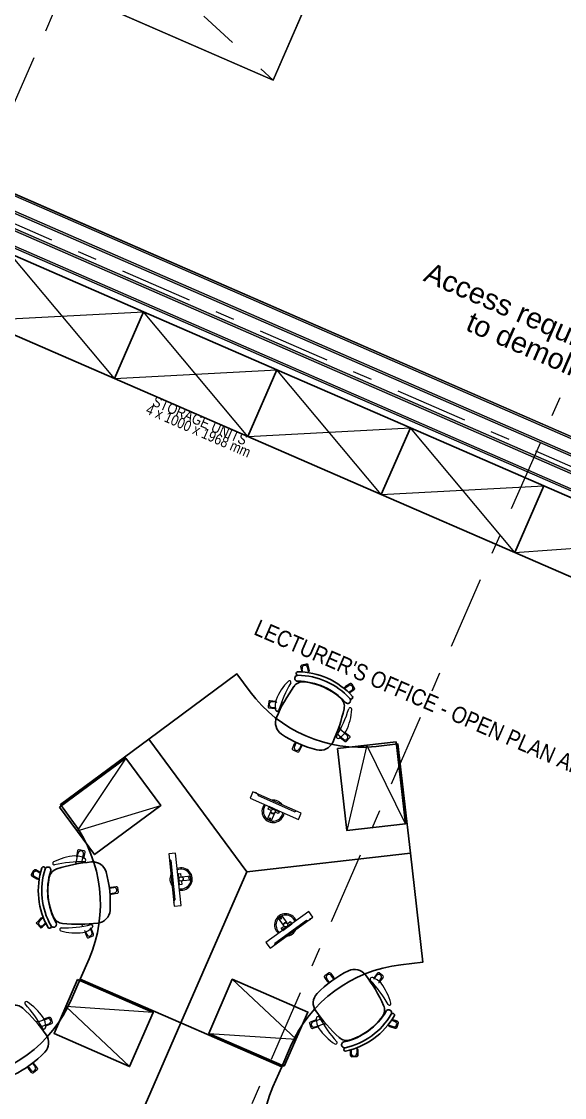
# Model space of a CAD drawing. Header units: millimetres. Extents: x -35034 to 431752, y -71616 to 25069.
# Drawn here: x 364988 to 368942, y -6765 to 1071 of the extents above; entities that cross this region are included whole.
import ezdxf
from ezdxf.enums import TextEntityAlignment as Align

# ---------------------------------------------------------------- set-up
doc = ezdxf.new("R2010")
doc.units = ezdxf.units.MM
doc.header["$MEASUREMENT"] = 0
doc.linetypes.add('Dashed', pattern=[564.444447, 282.222223, -282.222223])
doc.linetypes.add('Double Dashed', pattern=[1093.611073, 529.166651, -211.666656, 141.111112, -211.666656])
for name, color, linetype in [('A-05-M_Gross_Int_Circulation', 7, 'Continuous'), ('A-15-MG_Structural_Grid', 7, 'Continuous'), ('A-20-M_Floor_Slab', 7, 'Continuous'), ('A-25-M_Wall_Int', 7, 'Continuous')]:
    doc.layers.add(name, color=color, linetype=linetype)
for name, color, linetype, lineweight, true_color in [('A-05-M_Gross_Int_Circulation_Pen_No__74', 7, 'Continuous', 20, 0x606060), ('A-15-MG_Structural_Grid_Pen_No__163', 7, 'Continuous', 0, 0x750077), ('A-25-M_Wall_Int_Pen_No__107', 7, 'Continuous', 15, 0xa6a6a6), ('A-35-M_FFE_Loose_SIEMENS P2_Pen_No__251', 7, 'Continuous', 13, 0xe8e8e8), ('A-95-P_Text_1_50_GA_Pen_No__46', 7, 'Continuous', 35, 0x444444)]:
    doc.layers.add(name, color=color, linetype=linetype, lineweight=lineweight, true_color=true_color)
for name, color, linetype, lineweight in [('A-20-M_Floor_Slab_Pen_No__89', 8, 'Continuous', 20), ('A-25-M_Wall_Int_Pen_No__1', 7, 'Continuous', 13), ('A-35-M_FFE_Loose_SIEMENS P2_Pen_No__1', 7, 'Continuous', 13), ('A-35-M_FFE_Loose_SIEMENS P2_Pen_No__5', 7, 'Continuous', 25), ('A-35-M_FFE_Loose_SIEMENS P2_Pen_No__9', 7, 'Continuous', 13), ('A-95-P_Drawing_Pen_No__1', 7, 'Continuous', 13), ('A-95-P_Text_1_50_GA_Pen_No__85', 8, 'Continuous', 20), ('ArchiCAD Zone Stamps_Pen_No__9', 7, 'Continuous', 13)]:
    doc.layers.add(name, color=color, linetype=linetype, lineweight=lineweight)
doc.styles.add('GENERATED_STYLE_2', font='')
doc.styles.add('GENERATED_STYLE_3', font='')
doc.styles.add('GENERATED_STYLE_4', font='')
doc.styles.add('GENERATED_STYLE_5', font='', dxfattribs={"width": 0.84})
doc.styles.get('GENERATED_STYLE_2').set_extended_font_data('Arial', bold=True)
doc.styles.get('GENERATED_STYLE_3').set_extended_font_data('Arial')
doc.styles.get('GENERATED_STYLE_4').set_extended_font_data('Swis721 BT')
doc.styles.get('GENERATED_STYLE_5').set_extended_font_data('Arial')
doc.dimstyles.new('GENERATED_STYLE__3', dxfattribs={"dimtxt": 0.18, "dimasz": 182.4, "dimexe": 0.18, "dimexo": 0.0625, "dimgap": 0.09, "dimtad": 0, "dimtih": 1, "dimtoh": 1, "dimdec": 4, "dimzin": 0, "dimdsep": 46, "dimcen": 0.09, "dimadec": 0, "dimazin": 0, "dimtfac": 1, "dimtdec": 4, "dimtmove": 0, "dimatfit": 3, "dimldrblk": 'ARROWHEAD_5', "dimfxl": 1, "dimtolj": 1, "dimtzin": 0, "dimarcsym": 0})

# ---------------------------------------------------------------- blocks, each defined once
blk = doc.blocks.new('Hub Circulation Third_INB 3250_58_1', base_point=(376934.2, -4184.6))
at = {"layer": 'A-05-M_Gross_Int_Circulation_Pen_No__74', "linetype": 'Continuous'}
for p, q in [((366820.3, 643.4), (362928.3, 2340.5)), ((367355.3, 1870.5), (366820.3, 643.4)), ((362671.1, 803.9), (389414.6, -10857.6))]:
    blk.add_line(p, q, dxfattribs=at)
at = {"layer": 'ArchiCAD Zone Stamps_Pen_No__9'}
for tag, height, style, p in [('ROOM_NAME', 250, 'GENERATED_STYLE_2', (375787.3, -2488.1)), ('zoneNameLine2', 250, 'GENERATED_STYLE_2', (375598.8, -2920.2)), ('ROOM_NUMBER', 200, 'GENERATED_STYLE_3', (375410.4, -3340.9)), ('measuredAreaCode', 200, 'GENERATED_STYLE_3', (375253.4, -3701)), ('DUMMY_649', 200, 'GENERATED_STYLE_3', (375560.8, -3835.1)), ('DUMMY_650', 200, 'GENERATED_STYLE_3', (376190, -4109.4)), ('DUMMY_651', 133.3, 'GENERATED_STYLE_3', (376469.3, -4216))]:
    blk.add_attdef(tag, text='', height=height, rotation=336.44041, dxfattribs=dict(at, style=style)).set_placement(p, align=Align.TOP_LEFT)
blk = doc.blocks.new('Slab_4_1', base_point=(349154.7, 5872.1))
at = {"layer": 'A-20-M_Floor_Slab_Pen_No__89', "linetype": 'Continuous', "flags": 128}
blk.add_lwpolyline([(366820.3, 643.4), (363293.5, 2181.3), (363828.6, 3408.4), (367355.3, 1870.5)], close=True, dxfattribs=at)
blk = doc.blocks.new('Wall_199_1', base_point=(389414.6, -10857.6))
at = {"layer": 'A-25-M_Wall_Int_Pen_No__107', "linetype": 'Continuous'}
for points in [[(362679.1, 784.7), (362679.4, 783.9), (370286.6, -2533.2), (370292.6, -2519.4), (362684.8, 797.9)], [(362742.9, 630.8), (370240.6, -2638.6), (370246.6, -2624.9), (362748.9, 644.5)]]:
    blk.add_hatch(color=256, dxfattribs=at).paths.add_polyline_path(points)
at = {"layer": 'A-25-M_Wall_Int_Pen_No__1', "linetype": 'Continuous'}
for p, q in [((370286.6, -2533.2), (362775.1, 742.2)), ((362735.1, 650.5), (370246.6, -2624.9))]:
    blk.add_line(p, q, dxfattribs=at)
at = {"layer": 'A-25-M_Wall_Int_Pen_No__1', "linetype": 'Continuous', "flags": 128}
for points in [[(370292.6, -2519.4), (362671.1, 803.9)], [(364622, -188.6), (370240.6, -2638.6)]]:
    blk.add_lwpolyline(points, dxfattribs=at)
blk = doc.blocks.new('Standard grid marker_3')
at = {"layer": 'A-15-MG_Structural_Grid_Pen_No__163', "linetype": 'Double Dashed'}
blk.add_line((1000, 0), (74254.8, 0), dxfattribs=at)
at = {"layer": 'A-15-MG_Structural_Grid_Pen_No__163', "style": 'GENERATED_STYLE_4'}
for tag, p in [('AC_MarkerText_1_0', (-500, 43.4)), ('AC_MarkerText_1_1', (75754.8, 43.4))]:
    blk.add_attdef(tag, text='', height=350, rotation=360, dxfattribs=at).set_placement(p, align=Align.MIDDLE_CENTER)
blk = doc.blocks.new('Wall_329_2', base_point=(364546.9, -410.6))
at = {"layer": 'A-25-M_Wall_Int_Pen_No__107', "linetype": 'Continuous'}
for points in [[(370199.3, -2733.5), (364598.9, -291.4), (364592.9, -305.2), (370193.3, -2747.2)], [(364546.9, -410.6), (370147.3, -2852.6), (370153.3, -2838.9), (364552.9, -396.8)]]:
    blk.add_hatch(color=256, dxfattribs=at).paths.add_polyline_path(points)
at = {"layer": 'A-25-M_Wall_Int_Pen_No__1', "linetype": 'Continuous'}
for p, q in [((370193.3, -2747.2), (364592.9, -305.2)), ((364552.9, -396.8), (370153.3, -2838.9))]:
    blk.add_line(p, q, dxfattribs=at)
at = {"layer": 'A-25-M_Wall_Int_Pen_No__1', "linetype": 'Continuous', "flags": 128}
for points in [[(364598.9, -291.4), (364546.9, -410.6)], [(370199.3, -2733.5), (364598.9, -291.4)], [(364546.9, -410.6), (370147.3, -2852.6)]]:
    blk.add_lwpolyline(points, dxfattribs=at)
blk = doc.blocks.new('Standard grid marker')
at = {"layer": 'A-15-MG_Structural_Grid_Pen_No__163', "linetype": 'Double Dashed'}
blk.add_line((1000, 0), (29726, 0), dxfattribs=at)
at = {"layer": 'A-15-MG_Structural_Grid_Pen_No__163', "style": 'GENERATED_STYLE_4'}
for tag, p in [('AC_MarkerText_1_0', (-500, 41.2)), ('AC_MarkerText_1_1', (31226, 41.2))]:
    blk.add_attdef(tag, text='', height=350, rotation=90, dxfattribs=at).set_placement(p, align=Align.MIDDLE_CENTER)
blk = doc.blocks.new('ARROWHEAD_5')
at = {"color": 0, "linetype": 'Continuous', "lineweight": 0}
blk.add_line((0, 0), (-1, 0), dxfattribs=at)
blk.add_solid([(-1, 0.2679), (0, 0), (-1, -0.2679), (-1, 0.2679)], dxfattribs=at)

msp = doc.modelspace()

# ---------------------------------------------------------------- linework, layer by layer
at = {"layer": 'A-35-M_FFE_Loose_SIEMENS P2_Pen_No__251', "linetype": 'Continuous'}
for p, q in [((366714.5, -4568.2), (366709.4, -4555)), ((366974.8, -4684.1), (366714.5, -4568.2)), ((366974.8, -4684.1), (366988, -4679)), ((366075.4, -5038.3), (366064.4, -5029.4)), ((366075.4, -5038.3), (366105.2, -5321.8)), ((366105.2, -5321.8), (366096.3, -5332.8)), ((366831.9, -5640.2), (367062.5, -5472.6)), ((367062.5, -5472.6), (367076.4, -5474.8)), ((366831.9, -5640.2), (366829.7, -5654.1))]:
    msp.add_line(p, q, dxfattribs=at)
at = {"layer": 'A-35-M_FFE_Loose_SIEMENS P2_Pen_No__251', "linetype": 'Continuous', "flags": 128}
for points in [[(367024.6, -4695.3), (366672.9, -4538.7), (366652.5, -4584.4), (367004.2, -4741)], [(366701.3, -4548.6), (366692.1, -4544.5), (366691.1, -4546.8), (366700.3, -4550.9)], [(366864.9, -4678.9), (366791.8, -4646.4), (366789.8, -4651), (366862.9, -4683.5)], [(366060.2, -4989.6), (366100.4, -5372.5), (366150.2, -5367.3), (366109.9, -4984.4)], [(366125.9, -5136.1), (366134.2, -5215.6), (366139.2, -5215.1), (366130.8, -5135.6)], [(366094.8, -5343), (366095.9, -5352.9), (366098.4, -5352.6), (366097.3, -5342.7)], [(366797.3, -5677.6), (367108.8, -5451.3), (367079.4, -5410.9), (366767.9, -5637.2)], [(367086, -5471), (367094.1, -5465.1), (367092.6, -5463.1), (367084.5, -5469)], [(366891.3, -5547.5), (366956, -5500.5), (366953.1, -5496.5), (366888.4, -5543.5)]]:
    msp.add_lwpolyline(points, close=True, dxfattribs=at)
for points in [[(366778.1, -4738.8), (366802.9, -4683.1, 0.565741), (366830.3, -4695.3), (366805.5, -4751)], [(366221.2, -5181.4), (366160.5, -5187.7, 0.565741), (366157.3, -5157.9), (366218, -5151.5)], [(366882.9, -5442.4), (366918.7, -5491.7, 0.565741), (366894.5, -5509.4), (366858.6, -5460)]]:
    msp.add_lwpolyline(points, format="xyb", dxfattribs=at)
for points in [[(366806.5, -4674.8), (366783.7, -4664.7), (366789.8, -4651), (366862.9, -4683.5), (366856.8, -4697.2), (366834, -4687)], [(366795.8, -4748.2), (366802.2, -4733.6), (366793.1, -4729.6), (366786.6, -4744.2)], [(366151.5, -5188.7), (366154.1, -5213.5), (366139.2, -5215.1), (366130.8, -5135.6), (366145.8, -5134), (366148.4, -5158.9)], [(366220.5, -5161.3), (366204.6, -5163), (366205.6, -5172.9), (366221.5, -5171.3)], [(366865.9, -5453), (366875.2, -5465.9), (366883.3, -5460), (366874, -5447.1)], [(366924, -5499), (366944.3, -5484.3), (366953.1, -5496.5), (366888.4, -5543.5), (366879.5, -5531.4), (366899.8, -5516.7)]]:
    msp.add_lwpolyline(points, dxfattribs=at)
at = {"layer": 'A-35-M_FFE_Loose_SIEMENS P2_Pen_No__251', "linetype": 'Continuous'}
for centre in [(366820.2, -4680.9), (366149.9, -5173.8), (366911.9, -5507.9)]:
    msp.add_circle(centre, 15, dxfattribs=at)
for centre, radius, start, end in [((366820.2, -4680.9), 81.6, 35.05218, 96.94786), ((366820.2, -4680.9), 81.6, 141.81589, 350.18415), ((366820.2, -4680.9), 71.6, 139.78441, 352.21563), ((366149.9, -5173.8), 81.6, 261.81589, 110.18415), ((366149.9, -5173.8), 81.6, 155.05218, 216.94786), ((366149.9, -5173.8), 71.6, 259.78441, 112.21563), ((366911.9, -5507.9), 81.6, 21.81589, 230.18415), ((366911.9, -5507.9), 71.6, 19.78441, 232.21563), ((366911.9, -5507.9), 81.6, 275.05218, 336.94786)]:
    msp.add_arc(centre, radius, start, end, dxfattribs=at)
at = {"layer": 'A-35-M_FFE_Loose_SIEMENS P2_Pen_No__5', "linetype": 'Continuous'}
for p, q in [((366980, -3702.8), (366979.6, -3703.8)), ((366845, -3951.6), (366846.9, -3952.5)), ((367287.4, -4148.6), (367285.4, -4147.7)), ((365455.4, -5035.4), (365455.6, -5037.5)), ((365223, -5524.5), (365224, -5524.4)), ((365506, -5517), (365505.8, -5514.9)), ((367531.1, -5893.9), (367529.4, -5895.2)), ((367139.4, -6178.6), (367141.1, -6177.3)), ((367679.1, -6135.3), (367678.5, -6134.4)), ((365158.1, -6264), (365156.4, -6265.2))]:
    msp.add_line(p, q, dxfattribs=at)
at = {"layer": 'A-35-M_FFE_Loose_SIEMENS P2_Pen_No__5', "linetype": 'Continuous', "flags": 128}
for points in [[(364691.6, -1105.4), (365663.6, -1528.2), (365875, -1042.1), (364903, -619.4)], [(365663.6, -1528.2), (366635.7, -1950.9), (366847, -1464.9), (365875, -1042.1)], [(366635.7, -1950.9), (367607.7, -2373.7), (367819.1, -1887.7), (366847, -1464.9)], [(367607.7, -2373.7), (368579.7, -2796.5), (368791.1, -2310.5), (367819.1, -1887.7)], [(368579.7, -2796.5), (369551.8, -3219.3), (369763.2, -2733.2), (368791.1, -2310.5)], [(367716.9, -4175.6), (367289.7, -4224.2), (367357.5, -4820.4), (367784.8, -4771.8)], [(365264, -4649.9), (365519.7, -4995.6), (366002.1, -4638.7), (365746.3, -4293.1)], [(365396.3, -5905.5), (365224.8, -6299.8), (365775, -6539.1), (365946.5, -6144.8)], [(366901.2, -6537), (367072.7, -6142.7), (366522.5, -5903.4), (366351, -6297.7)]]:
    msp.add_lwpolyline(points, close=True, dxfattribs=at)
for points in [[(367569.4, -4208.4), (367729.2, -4190.3), (367819.7, -4985.1), (366627.4, -5120.8), (365913.7, -4156.1), (366556.8, -3680.4), (366652.4, -3809.6, 0.267949)], [(365366.2, -4761.2), (365270.5, -4631.9), (365913.7, -4156.1), (366627.4, -5120.8), (366148.8, -6221.3), (365415.1, -5902.2), (365479.3, -5754.8, 0.267949)], [(366946.5, -6392.9), (366882.4, -6540.3), (366148.8, -6221.3), (366627.4, -5120.8), (367819.7, -4985.1), (367910.1, -5780), (367750.4, -5798.2, 0.267949)], [(365351, -6049.6), (365415.1, -5902.2), (366148.8, -6221.3), (365670.1, -7321.7), (364477.8, -7457.4), (364387.4, -6662.6), (364547.1, -6644.4, 0.267949)], [(366931.3, -7681.4), (367027, -7810.6), (366383.8, -8286.4), (365670.1, -7321.7), (366148.8, -6221.3), (366882.4, -6540.3), (366818.2, -6687.8, 0.267949)]]:
    msp.add_lwpolyline(points, format="xyb", close=True, dxfattribs=at)
for points in [[(367031, -3666.4), (367021.9, -3628.3, -0.414214), (367029.3, -3616.2), (367061.4, -3608.5, -0.414214), (367073.4, -3615.9), (367082.6, -3654.1, -0.339096), (367077.6, -3665.2)], [(367341.6, -3782.6, -0.312027), (367346.2, -3772.2), (367379.7, -3751.7, -0.414214), (367393.4, -3755), (367410.7, -3783.1, -0.414214), (367407.4, -3796.9), (367373.9, -3817.4, -0.021405), (367373.1, -3817.8)], [(366845.1, -3996.4, 0.360038), (366881.3, -4118.6)], [(365111.3, -5171.5, -0.312027), (365100, -5172.7), (365065.5, -5153.9, -0.414214), (365061.4, -5140.4), (365077.2, -5111.3, -0.414214), (365090.8, -5107.3), (365125.3, -5126.1, -0.021405), (365126, -5126.5)], [(365544.7, -5494.6, 0.360038), (365632.5, -5402.1)], [(365166, -5498.5), (365137.5, -5525.5, -0.414214), (365123.4, -5525.1), (365100.6, -5501.1, -0.414214), (365101, -5487), (365129.5, -5460, -0.339096), (365141.6, -5458.7)], [(367492.4, -5871.6, 0.360038), (367368.3, -5841.8)], [(367685.1, -6197.6), (367722.7, -6208.8, -0.414214), (367729.5, -6221.2), (367720.1, -6252.9, -0.414214), (367707.6, -6259.6), (367670, -6248.5, -0.339096), (367662.8, -6238.6)], [(367429.2, -6408.5, -0.312027), (367435.9, -6417.7), (367437, -6457, -0.414214), (367427.2, -6467.2), (367394.2, -6468.1, -0.414214), (367383.9, -6458.3), (367382.9, -6419.1, -0.021405), (367383, -6418.2)]]:
    msp.add_lwpolyline(points, format="xyb", dxfattribs=at)
at = {"layer": 'A-35-M_FFE_Loose_SIEMENS P2_Pen_No__5', "linetype": 'Continuous'}
for centre, radius, start, end in [((366999.7, -3677.9), 12.9, 102.98013, 256.96536), ((366996.5, -4206.6), 541.3, 42.01696, 89.98308), ((367037, -3817.4), 80, 84.06711, 144.40641), ((366998.7, -3712.3), 21, 156.00002, 269.74273), ((366999.8, -3712.2), 21.9, 89.02861, 154.40601), ((366996.5, -4206.5), 473.2, 42.25365, 89.74639), ((366996.2, -4207.4), 517.1, 42.34737, 89.65268), ((366996.5, -4206.6), 471.3, 47.93293, 84.06711), ((367940.1, -4463.8), 1190.7, 144.40641, 156.88207), ((367258.7, -3916.1), 80, 347.59364, 47.93293), ((367362.3, -3874.2), 21, 222.25731, 336.00002), ((367362.8, -3873.2), 21, 336.00002, 42.30819), ((367387.3, -3850.5), 12.9, 235.03469, 29.01992), ((366173.9, -3677.5), 1190.7, 335.11797, 347.59364), ((367339.4, -3436.5), 821.7, 236.11663, 255.88342), ((367163.3, -4136.4), 100, 255.88342, 335.11797), ((365651, -5258.3), 541.3, 162.01696, 209.98308), ((365147.2, -5097.9), 12.9, 355.03469, 149.01992), ((365179.2, -5107.8), 21, 96.00002, 162.30819), ((365180.2, -5107.7), 21, 342.25731, 96.00002), ((365604.1, -6235.2), 1190.7, 95.11797, 107.59364), ((365506.8, -5148.9), 100, 15.88342, 95.11797), ((365651.9, -5258.2), 517.1, 162.34737, 209.65268), ((365650.9, -5258.3), 473.2, 162.25365, 209.74639), ((365651, -5258.3), 471.3, 167.93293, 204.06711), ((365268.4, -5176.5), 80, 107.59364, 167.93293), ((364812.7, -5346.4), 821.7, 356.11663, 15.88342), ((365293.8, -5417.9), 80, 204.06711, 264.40641), ((365191.6, -5519.9), 12.9, 222.98013, 16.96536), ((365221.3, -5502.6), 21.9, 209.02861, 274.40601), ((365221.8, -5503.5), 21, 276.00002, 29.74273), ((365402, -4312.5), 1190.7, 264.40641, 276.88207), ((367730, -6579.6), 821.7, 116.11663, 135.88342), ((366540, -6586.2), 1190.7, 24.40641, 36.88207), ((367211.9, -6077.3), 100, 135.88342, 215.11797), ((364942.4, -6172.6), 80, 47.59364, 107.93293), ((367551.4, -6127.3), 80, 324.06711, 24.40641), ((364193.4, -6992.7), 1190.7, 35.11797, 47.59364), ((368104.1, -5449.8), 1190.7, 215.11797, 227.59364), ((367234.6, -5897.8), 473.2, 282.25365, 329.74639), ((367234.1, -5897), 517.1, 282.34737, 329.65268), ((367234.6, -5897.7), 541.3, 282.01696, 329.98308), ((367234.6, -5897.7), 471.3, 287.93293, 324.06711), ((367661.5, -6146.7), 21, 36.00002, 149.74273), ((367661, -6147.7), 21.9, 329.02861, 34.40601), ((367690.9, -6164.8), 12.9, 342.98013, 136.96536), ((365085.6, -6365.3), 100, 315.88342, 35.11797), ((367355.1, -6269.9), 80, 227.59364, 287.93293), ((367339.5, -6380.7), 21, 102.25731, 216.00002), ((367340.2, -6381.6), 21, 216.00002, 282.30819), ((367347.6, -6414.2), 12.9, 115.03469, 269.01992), ((364567.5, -5862.9), 821.7, 296.11663, 315.88342)]:
    msp.add_arc(centre, radius, start, end, dxfattribs=at)
at = {"layer": 'A-35-M_FFE_Loose_SIEMENS P2_Pen_No__9', "linetype": 'Continuous'}
for p, q in [((365663.6, -1528.2), (364903, -619.4)), ((364691.6, -1105.4), (365875, -1042.1)), ((366635.7, -1950.9), (365875, -1042.1)), ((365663.6, -1528.2), (366847, -1464.9)), ((367607.7, -2373.7), (366847, -1464.9)), ((366635.7, -1950.9), (367819.1, -1887.7)), ((368579.7, -2796.5), (367819.1, -1887.7)), ((367607.7, -2373.7), (368791.1, -2310.5)), ((368579.7, -2796.5), (369176.4, -2753.4)), ((367037.1, -3666.8), (367031.6, -3642)), ((367079, -3671.6), (367070.7, -3633.5)), ((366944.1, -3731.2), (366942.3, -3730.4)), ((367336.6, -3785.5), (367371, -3765.4)), ((367368.4, -3813.3), (367391.2, -3799.9)), ((366836.6, -3886.3), (366814, -3883.8)), ((366881.2, -3885.7), (366895.7, -3892.1)), ((366834.6, -3926.3), (366809.6, -3923.5)), ((366860.1, -3947.4), (366866, -3950)), ((367384.9, -3927.4), (367386.6, -3928.2)), ((367297.4, -4071.8), (367358.5, -4126.2)), ((367312.1, -4077.5), (367297.7, -4071.1)), ((367280.4, -4134.5), (367274.5, -4131.9)), ((367282.5, -4112), (367331.9, -4156.1)), ((366988.2, -4179.4), (366974.9, -4209.8)), ((367024.8, -4195.6), (367011.5, -4225.9)), ((367503.3, -4199.9), (367357.5, -4820.4)), ((367784.8, -4771.8), (367503.3, -4199.9)), ((365746.3, -4293.1), (365391.9, -4822.7)), ((365391.9, -4822.7), (366002.1, -4638.7)), ((365383.8, -5065.1), (365400.4, -4984.9)), ((365426.2, -5057.9), (365439.6, -4993.1)), ((365215.1, -5061.5), (365214.9, -5059.6)), ((365381.4, -5049.5), (365383.1, -5065.2)), ((365446.7, -5048.5), (365447.4, -5054.9)), ((365116.3, -5174.3), (365081.7, -5154.6)), ((365124.5, -5132.9), (365101.5, -5119.8)), ((365627.3, -5239.3), (365660.3, -5235.7)), ((365631.6, -5279.1), (365664.6, -5275.4)), ((365146.5, -5454.3), (365117.6, -5480.6)), ((365163.3, -5493.1), (365144.5, -5510.1)), ((365265.5, -5541.4), (365265.7, -5543.3)), ((365430.7, -5518.6), (365429.1, -5502.8)), ((365453.6, -5557), (365462.7, -5577.8)), ((365489.2, -5538.6), (365499.4, -5561.7)), ((365494.8, -5506), (365494.1, -5499.6)), ((366986.9, -6339.9), (366522.5, -5903.4)), ((367230, -5927.7), (367210.4, -5901)), ((367262.3, -5904.1), (367242.6, -5877.3)), ((367527.2, -5909.1), (367522, -5912.9)), ((367558.2, -5897.6), (367573.2, -5877.3)), ((367591.9, -5919.3), (367605.4, -5901)), ((367570.2, -5958.3), (367557.3, -5967.6)), ((365015.4, -6069), (365016.9, -6067.8)), ((365946.5, -6144.8), (365310.6, -6102.7)), ((365310.6, -6102.7), (365775, -6539.1)), ((367672.5, -6090), (367674, -6088.9)), ((367155.1, -6179.5), (367160.3, -6175.7)), ((365109, -6207), (365096.2, -6216.3)), ((365096.6, -6216.9), (365174.4, -6191.2)), ((365124, -6250), (365186.9, -6229.2)), ((365142.5, -6263), (365137.2, -6266.8)), ((367173.5, -6192.6), (367110.6, -6213.4)), ((367200.9, -6225.7), (367123.1, -6251.4)), ((367188.5, -6235.6), (367201.4, -6226.2)), ((367656.6, -6236.6), (367693.8, -6248.5)), ((367681.7, -6202.7), (367705.9, -6210.4)), ((366351, -6297.7), (366986.9, -6339.9)), ((367282.1, -6373.6), (367280.6, -6374.7)), ((367389.3, -6416.4), (367389.4, -6442.8)), ((367429.2, -6402.7), (367429.4, -6442.6)), ((365035.2, -6538.4), (365054.9, -6565.2)), ((365067.6, -6514.9), (365087.2, -6541.6))]:
    msp.add_line(p, q, dxfattribs=at)
at = {"layer": 'A-35-M_FFE_Loose_SIEMENS P2_Pen_No__9', "linetype": 'Continuous', "flags": 128}
for points in [[(367031, -3666.4), (367021.9, -3628.3, -0.414214), (367029.3, -3616.2), (367061.4, -3608.5, -0.414214), (367073.4, -3615.9), (367082.6, -3654.1, -0.339096), (367077.6, -3665.2)], [(367341.6, -3782.6, -0.312027), (367346.2, -3772.2), (367379.7, -3751.7, -0.414214), (367393.4, -3755), (367410.7, -3783.1, -0.414214), (367407.4, -3796.9), (367373.9, -3817.4, -0.021405), (367373.1, -3817.8)], [(366845.9, -3887.3, 0.292825), (366837.7, -3880.3), (366798.8, -3874.9, 0.414214), (366787.5, -3883.4), (366783, -3916.1, 0.414214), (366791.5, -3927.4), (366830.4, -3932.8, 0.333583), (366840.9, -3927)], [(367334.5, -4104.9, -0.292825), (367345.2, -4106.3), (367375.3, -4131.6, -0.414214), (367376.5, -4145.7), (367355.2, -4170.9, -0.414214), (367341.1, -4172.1), (367311.1, -4146.8, -0.333583), (367308.4, -4135.1)], [(367024.1, -4197.2, -0.272712), (367025.5, -4207.3), (367010.4, -4243.6, -0.414214), (366997.4, -4249), (366966.8, -4236.3, -0.414214), (366961.4, -4223.3), (366976.5, -4187, -0.353143), (366987.5, -4181)], [(365393.9, -5016.4, -0.292825), (365389.8, -5006.4), (365396.7, -4967.8, -0.414214), (365408.3, -4959.7), (365440.8, -4965.5, -0.414214), (365448.9, -4977.1), (365442, -5015.7, -0.333583), (365433.2, -5023.9)], [(365111.3, -5171.5, -0.312027), (365100, -5172.7), (365065.5, -5153.9, -0.414214), (365061.4, -5140.4), (365077.2, -5111.3, -0.414214), (365090.8, -5107.3), (365125.3, -5126.1, -0.021405), (365126, -5126.5)], [(365629.2, -5239.1, -0.272712), (365637.2, -5232.8), (365676.1, -5227.7, -0.414214), (365687.3, -5236.4), (365691.6, -5269.1, -0.414214), (365683, -5280.3), (365644, -5285.4, -0.353143), (365633.3, -5278.9)], [(365166, -5498.5), (365137.5, -5525.5, -0.414214), (365123.4, -5525.1), (365100.6, -5501.1, -0.414214), (365101, -5487), (365129.5, -5460, -0.339096), (365141.6, -5458.7)], [(365449.8, -5548.4, 0.292825), (365447.8, -5559), (365462.6, -5595.4, 0.414214), (365475.7, -5600.9), (365506.3, -5588.4, 0.414214), (365511.8, -5575.4), (365497, -5539, 0.333583), (365486.7, -5532.8)], [(367228.9, -5926.2, -0.272712), (367219.5, -5922.4), (367195.6, -5891.2, -0.414214), (367197.4, -5877.2), (367223.6, -5857.1, -0.414214), (367237.7, -5859), (367261.6, -5890.1, -0.353143), (367261.2, -5902.7)], [(367586.4, -5926.9, 0.292825), (367596.5, -5923.3), (367620.7, -5892.3, 0.414214), (367618.9, -5878.3), (367592.9, -5858, 0.414214), (367578.8, -5859.7), (367554.7, -5890.7, 0.333583), (367554.5, -5902.7)], [(365143.9, -6201.3, -0.292825), (365150.4, -6192.7), (365187.4, -6179.3, -0.414214), (365200.2, -6185.3), (365211.4, -6216.4, -0.414214), (365205.4, -6229.2), (365168.5, -6242.6, -0.333583), (365157, -6239.1)], [(367153.6, -6241.3, -0.292825), (367147.1, -6249.8), (367110.1, -6263.2, -0.414214), (367097.3, -6257.2), (367086.1, -6226.1, -0.414214), (367092.1, -6213.3), (367129, -6200, -0.333583), (367140.5, -6203.5)], [(367685.1, -6197.6), (367722.7, -6208.8, -0.414214), (367729.5, -6221.2), (367720.1, -6252.9, -0.414214), (367707.6, -6259.6), (367670, -6248.5, -0.339096), (367662.8, -6238.6)], [(367429.2, -6408.5, -0.312027), (367435.9, -6417.7), (367437, -6457, -0.414214), (367427.2, -6467.2), (367394.2, -6468.1, -0.414214), (367383.9, -6458.3), (367382.9, -6419.1, -0.021405), (367383, -6418.2)], [(365068.6, -6516.3, -0.272712), (365078, -6520.1), (365101.9, -6551.3, -0.414214), (365100.1, -6565.3), (365073.9, -6585.4, -0.414214), (365059.8, -6583.6), (365036, -6552.4, -0.353143), (365036.3, -6539.9)]]:
    msp.add_lwpolyline(points, format="xyb", dxfattribs=at)
at = {"layer": 'A-35-M_FFE_Loose_SIEMENS P2_Pen_No__9', "linetype": 'Continuous'}
for centre, radius, start, end in [((367051.2, -3637.8), 20, 102.28814, 192.28814), ((367051.2, -3637.8), 20, 12.28814, 102.28814), ((367233.6, -4032.2), 425.8, 135.25736, 157.27106), ((367748.1, -4216), 927.7, 149.51855, 163.17372), ((366938.3, -3739.5), 10, 66.00002, 135.25736), ((366940, -3740.3), 10, 329.51855, 66.00002), ((366996.2, -4207.4), 517.1, 42.34737, 89.65268), ((367381.1, -3782.7), 20, 30.28814, 120.28814), ((367381.1, -3782.7), 20, 300.28814, 30.28814), ((366811.8, -3903.7), 20, 173.71191, 263.71191), ((366811.8, -3903.7), 20, 83.71191, 173.71191), ((367001.3, -3914.4), 167, 163.78068, 188.93861), ((366852.6, -3936.7), 16.8, 192.37286, 242.8016), ((366851, -3943.4), 10, 246.00002, 336.00002), ((366487.9, -3654.9), 926.3, 328.8159, 342.49191), ((366965.8, -3913.3), 427.5, 334.77306, 356.6986), ((367380.8, -3936.6), 10, 66.00002, 162.48149), ((367382.5, -3937.3), 10, 356.74268, 66.00002), ((367289.9, -4138.4), 10.3, 157.68121, 244.31883), ((367293.5, -4134.9), 15, 246.00002, 302.8256), ((367224.4, -4021.1), 148.1, 301.4184, 329.86239), ((367345.2, -4141.2), 20, 318.28814, 48.28814), ((366993.2, -4217.9), 20, 156.28814, 246.28814), ((366993.2, -4217.9), 20, 246.28814, 336.28814), ((367345.2, -4141.2), 20, 228.28814, 318.28814), ((365412.4, -5431.6), 427.5, 94.77306, 116.6986), ((365376.5, -5153.6), 148.1, 61.4184, 89.86239), ((365420, -4989), 20, 78.28814, 168.28814), ((365420, -4989), 20, 348.28814, 78.28814), ((365224.8, -5058.6), 10, 116.74268, 186.00002), ((365225, -5060.5), 10, 186.00002, 282.48149), ((365427.5, -5974.6), 926.3, 88.8159, 102.49191), ((365445.3, -5038.3), 10.3, 277.68121, 4.31883), ((365440.4, -5037), 15, 6.00002, 62.8256), ((365091.6, -5137.2), 20, 150.28814, 240.28814), ((365091.6, -5137.2), 20, 60.28814, 150.28814), ((365651.9, -5258.2), 517.1, 162.34737, 209.65268), ((365662.5, -5255.5), 20, 6.28814, 96.28814), ((365662.5, -5255.5), 20, 276.28814, 6.28814), ((365131.1, -5495.3), 20, 132.28814, 222.28814), ((365131.1, -5495.3), 20, 222.28814, 312.28814), ((365275.5, -5540.4), 10, 89.51855, 186.00002), ((365275.7, -5542.2), 10, 186.00002, 255.25736), ((365381.5, -5140.2), 425.8, 255.25736, 277.27106), ((365283.3, -4602.7), 927.7, 269.51855, 283.17372), ((365395.6, -5400.3), 167, 283.78068, 308.93861), ((365481.1, -5569.7), 20, 293.71191, 23.71191), ((365495.8, -5515.9), 10, 6.00002, 96.00002), ((365489.3, -5517.8), 16.8, 312.37286, 2.8016), ((365481.1, -5569.7), 20, 203.71191, 293.71191), ((367226.5, -5889.1), 20, 126.28814, 216.28814), ((367226.5, -5889.1), 20, 36.28814, 126.28814), ((367589.3, -5889.1), 20, 53.71191, 143.71191), ((367589.3, -5889.1), 20, 323.71191, 53.71191), ((367535.3, -5903.3), 10, 126.00002, 216.00002), ((366850.6, -6543.9), 927.7, 29.51855, 43.17372), ((367540.2, -5908), 16.8, 72.37286, 122.8016), ((367485.3, -6047.9), 167, 43.78068, 68.93861), ((367267, -6190.2), 425.8, 15.25736, 37.27106), ((365021.3, -6077), 10, 126.00002, 222.48149), ((364330.9, -6709.5), 926.3, 28.8159, 42.49191), ((365022.8, -6075.9), 10, 56.74268, 126.00002), ((364793.6, -6424.9), 427.5, 34.77306, 56.6986), ((367666.6, -6081.9), 10, 209.51855, 306.00002), ((367668.2, -6080.8), 10, 306.00002, 15.25736), ((365016.3, -6254.8), 148.1, 1.4184, 29.86239), ((365180.7, -6210.2), 20, 18.28814, 108.28814), ((367148.2, -6190.7), 15, 126.00002, 182.8256), ((367146.9, -6185.8), 10.3, 37.68121, 124.31883), ((367966.7, -5733), 926.3, 208.8159, 222.49191), ((367234.1, -5897), 517.1, 282.34737, 329.65268), ((365150.6, -6256.7), 10.3, 217.68121, 304.31883), ((365149.3, -6251.9), 15, 306.00002, 2.8256), ((365180.7, -6210.2), 20, 288.28814, 18.28814), ((367116.9, -6232.4), 20, 108.28814, 198.28814), ((367116.9, -6232.4), 20, 198.28814, 288.28814), ((367281.2, -6187.8), 148.1, 181.4184, 209.86239), ((367503.9, -6017.7), 427.5, 214.77306, 236.6986), ((367699.8, -6229.4), 20, 252.28814, 342.28814), ((367699.8, -6229.4), 20, 342.28814, 72.28814), ((367274.7, -6366.6), 10, 236.74268, 306.00002), ((367276.3, -6365.5), 10, 306.00002, 42.48149), ((367409.4, -6442.7), 20, 180.28814, 270.28814), ((367409.4, -6442.7), 20, 270.28814, 0.28814), ((365071, -6553.4), 20, 216.28814, 306.28814), ((365071, -6553.4), 20, 306.28814, 36.28814)]:
    msp.add_arc(centre, radius, start, end, dxfattribs=at)
at = {"layer": 'A-95-P_Drawing_Pen_No__1', "linetype": 'Dashed'}
msp.add_line((363828.6, 3408.4), (366820.3, 643.4), dxfattribs=at)
at = {"layer": 'A-95-P_Drawing_Pen_No__1', "linetype": 'Continuous'}
for p, q in [((363293.5, 2181.3), (366820.3, 643.4)), ((366820.3, 643.4), (367355.3, 1870.5))]:
    msp.add_line(p, q, dxfattribs=at)

# ---------------------------------------------------------------- block references
at = {"layer": 'A-05-M_Gross_Int_Circulation', "linetype": 'Continuous'}
msp.add_blockref('Hub Circulation Third_INB 3250_58_1', (376934.2, -4184.6), dxfattribs=at)
at = {"layer": 'A-15-MG_Structural_Grid', "color": 8, "linetype": 'Continuous', "lineweight": 15, "zscale": 1000}
for name, p, rotation in [('Standard grid marker', (371597.5, 15758.5), 246.440411583993), ('Standard grid marker', (375722.4, 13959.8), 246.440411583993), ('Standard grid marker_3', (343754.3, 8834.4), 336.440411583993)]:
    msp.add_blockref(name, p, dxfattribs=dict(at, rotation=rotation))
at = {"layer": 'A-20-M_Floor_Slab', "color": 8, "linetype": 'Continuous', "lineweight": 20}
msp.add_blockref('Slab_4_1', (349154.7, 5872.1), dxfattribs=at)
at = {"layer": 'A-25-M_Wall_Int', "color": 250, "lineweight": 50, "true_color": 0x2a2a2a}
for name, p in [('Wall_199_1', (389414.6, -10857.6)), ('Wall_329_2', (364546.9, -410.6))]:
    msp.add_blockref(name, p, dxfattribs=at)

# ---------------------------------------------------------------- texts
at = {"layer": 'A-35-M_FFE_Loose_SIEMENS P2_Pen_No__1', "linetype": 'Continuous', "attachment_point": 7, "rotation": 336.49416, "style": 'GENERATED_STYLE_5'}
for s, insert, char_height in [('\\A1;{\\fArial|b0|i0|c0|p34;4 x 1000 x 1968 mm}', (365886.5, -1781.9), 76.8), ('\\A1;{\\fArial|b0|i0|c0|p34;STORAGE UNITS}', (365933.6, -1724.6), 76.8), ("\\A1;{\\fArial|b0|i0|c0|p34;LECTURER'S OFFICE - OPEN PLAN AREA}", (366670.9, -3391.4), 120)]:
    msp.add_mtext(s, dxfattribs=dict(at, insert=insert, char_height=char_height))
at = {"layer": 'A-95-P_Text_1_50_GA_Pen_No__46', "linetype": 'Continuous', "insert": (370813.7, -2127.9), "char_height": 150, "width": 3200.733, "attachment_point": 6, "rotation": 336.44041, "line_spacing_factor": 0.825397, "style": 'GENERATED_STYLE_4'}
msp.add_mtext('\\A1;{\\fSwis721 BT|b0|i0|c0|p34;Access required from corridor side to demolish, construct + finish }', dxfattribs=at)

# ---------------------------------------------------------------- leaders
at = {"layer": 'A-95-P_Text_1_50_GA_Pen_No__85', "linetype": 'Continuous', "annotation_type": 0, "has_hookline": 1, "hookline_direction": 1, "text_width": 2992.9, "horizontal_direction": (0.916645, -0.399703, 0)}
msp.add_leader([(371095.8, -3087.8), (371395.4, -2400.7), (370813.8, -2127.9)], dimstyle='GENERATED_STYLE__3', dxfattribs=at)

doc.saveas('drawing.dxf')
